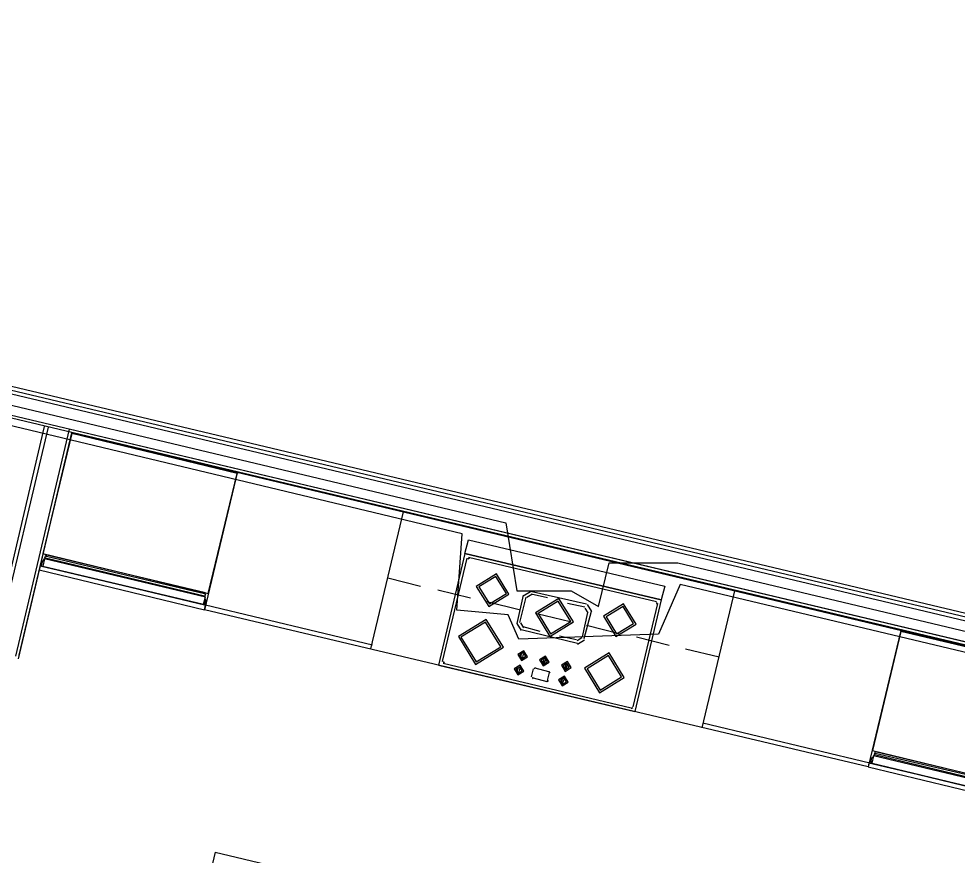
# Model space of a CAD drawing. Header units: feet. Extents: x -84 to 198, y -22 to 181.
# Drawn here: x 19.25 to 33.04, y 46.62 to 58.92 of the extents above; entities that cross this region are included whole.
import ezdxf

# ---------------------------------------------------------------- set-up
doc = ezdxf.new("R2010")
doc.units = ezdxf.units.FT
for name, color, linetype in [('A-AREA-COMUN', 252, 'CONTINUOUS'), ('A-AREA-UNIDAD', 30, 'CONTINUOUS'), ('A-LINEA', 7, 'CONTINUOUS')]:
    doc.layers.add(name, color=color, linetype=linetype)

msp = doc.modelspace()

# ---------------------------------------------------------------- linework, layer by layer
at = {"layer": 'A-AREA-COMUN'}
msp.add_lwpolyline([(16.8, 76.3733), (15.488, 73.3333), (15.328, 73.28), (14.24, 69.6889), (13.728, 65.8489), (13.472, 61.76), (13.872, 55.2889), (14.432, 55.2889), (14.752, 55.0933), (14.88, 53.9733), (17.568, 53.3333), (18.64, 53.3689), (26.4, 51.52), (26.56, 50.5244), (27.36, 50.5244), (27.76, 50.2933), (27.92, 50.9333), (28.928, 50.9333), (58.208, 43.9644)], dxfattribs=at)
at = {"layer": 'A-AREA-UNIDAD'}
msp.add_lwpolyline([(58.08, 43.68), (28.96, 50.6133), (28.64, 49.8844), (26.592, 49.8133), (26.432, 50.1689), (25.68, 50.24), (25.76, 51.36), (17.888, 53.2444), (16.8, 53.2444), (14.528, 53.6889), (14.272, 54.8089), (13.952, 54.7733), (13.92, 54.08), (12.72, 54.08), (12.288, 54.6489), (11.392, 55.2)], dxfattribs=at)
at = {"layer": 'A-LINEA'}
for p, q in [((58.3333, 44.2044), (17.8933, 53.8178)), ((58.32, 44.1511), (17.88, 53.7644)), ((58.3067, 44.0978), (17.88, 53.7111)), ((58.24, 43.8044), (17.8, 53.4178)), ((58.2267, 43.7644), (17.7867, 53.3778)), ((18.8933, 49.8444), (19.6267, 52.9378)), ((19.68, 52.9244), (18.9333, 49.8044)), ((19.24, 49.5244), (20.0267, 52.8444)), ((19.2533, 49.5778), (20.0267, 52.8444)), ((20.0267, 52.8444), (34.6267, 49.3644)), ((22.4533, 52.2578), (21.9733, 50.2444)), ((24.8933, 51.6844), (24.4133, 49.6711)), ((25.8, 51.0711), (25.4133, 49.4311)), ((25.8, 51.0711), (28.68, 50.3911)), ((21.9733, 50.4444), (19.64, 51.0044)), ((21.9733, 50.4444), (19.64, 51.0044)), ((19.6533, 51.0311), (21.9733, 50.4844)), ((19.6533, 51.0311), (21.9733, 50.4844)), ((25.8267, 51.0044), (25.4667, 49.4844)), ((25.8646, 51.0039), (25.8405, 50.9891)), ((25.8533, 51.0178), (28.6133, 50.3644)), ((24.6667, 50.7111), (25.1467, 50.5911)), ((25.4, 50.5378), (25.88, 50.4178)), ((26.76, 50.5088), (26.6557, 50.4445)), ((27.5867, 50.3244), (26.76, 50.5111)), ((29.76, 50.5244), (29.28, 48.5111)), ((26.12, 50.3644), (26.6133, 50.2444)), ((26.6533, 50.4578), (26.56, 50.0444)), ((26.6933, 50.4311), (26.6, 50.0578)), ((26.7805, 50.4695), (26.7083, 50.425)), ((27.0133, 50.4178), (26.7733, 50.4711)), ((28.68, 50.3911), (28.2933, 48.7511)), ((24.44, 49.7244), (21.9867, 50.3111)), ((27.56, 50.2844), (27.3067, 50.3378)), ((27.6117, 50.1972), (27.5672, 50.2695)), ((27.6643, 50.2177), (27.6, 50.3221)), ((28.6267, 50.3378), (28.2667, 48.8178)), ((28.6261, 50.3265), (28.6113, 50.3506)), ((26.8533, 50.1911), (27.3467, 50.0711)), ((27.6, 50.2044), (27.52, 49.8444)), ((27.6533, 50.2178), (27.5467, 49.8178)), ((26.5623, 50.0445), (26.6266, 49.9401)), ((26.615, 50.0517), (26.6595, 49.9794)), ((27.4533, 49.7511), (26.6267, 49.9511)), ((26.9067, 49.9244), (26.6533, 49.9911)), ((27.5867, 50.0178), (28.0667, 49.8978)), ((27.44, 49.8044), (27.1867, 49.8578)), ((27.4461, 49.7927), (27.5184, 49.8372)), ((28.32, 49.8444), (28.8, 49.7244)), ((27.4533, 49.7401), (27.5577, 49.8044)), ((26.6267, 49.6044), (26.6133, 49.5244)), ((26.64, 49.6044), (26.64, 49.6044)), ((26.6533, 49.5911), (26.64, 49.5244)), ((29.04, 49.6711), (29.5333, 49.5511)), ((25.4133, 49.4311), (28.2933, 48.7511)), ((25.48, 49.4578), (28.24, 48.8044)), ((25.4805, 49.4824), (25.4954, 49.4583)), ((26.96, 49.5244), (26.9467, 49.4578)), ((26.9867, 49.5244), (26.96, 49.4444)), ((26.9733, 49.5244), (26.9733, 49.5244)), ((27.28, 49.4444), (27.2667, 49.3778)), ((27.3067, 49.4444), (27.28, 49.3778)), ((27.2933, 49.4444), (27.2933, 49.4444)), ((26.5733, 49.3778), (26.56, 49.3111)), ((26.6, 49.3778), (26.5867, 49.3111)), ((26.5867, 49.3778), (26.5867, 49.3778)), ((26.8, 49.3778), (26.7733, 49.2578)), ((26.838, 49.3906), (26.8139, 49.3757)), ((26.8267, 49.3911), (27.0267, 49.3378)), ((27.0133, 49.2044), (27.04, 49.3244)), ((27.0528, 49.3132), (27.038, 49.3372)), ((26.7872, 49.2557), (26.802, 49.2317)), ((26.8, 49.2444), (27, 49.1911)), ((27.002, 49.1917), (27.0261, 49.2065)), ((27.2267, 49.2311), (27.2133, 49.1511)), ((27.2533, 49.2178), (27.2267, 49.1511)), ((27.24, 49.2311), (27.24, 49.2311)), ((28.242, 48.7917), (28.2661, 48.8065)), ((31.7467, 47.9911), (29.2933, 48.5778)), ((34.1467, 47.5511), (31.8133, 48.1111)), ((34.1467, 47.5511), (31.8133, 48.1111)), ((31.8267, 48.1378), (34.16, 47.5911)), ((31.8267, 48.1378), (34.16, 47.5911)), ((22.1333, 46.6844), (33.36, 44.0178))]:
    msp.add_line(p, q, dxfattribs=at)
for points in [[(34.6933, 49.4044), (19.9867, 52.8978), (19.2, 49.5644)], [(19.6, 51.0711), (22.0267, 50.4844), (22.4533, 52.2444), (20.0267, 52.8311), (19.6, 51.0711)], [(25.8533, 51.2711), (28.7333, 50.5911), (28.68, 50.3911), (25.8, 51.0711), (25.8533, 51.2711)], [(19.5733, 50.8844), (19.6, 50.9644), (19.6133, 50.9778), (19.6267, 50.9911), (19.64, 51.0044), (19.6267, 51.0178), (19.6533, 51.0311), (19.64, 51.0444), (19.64, 51.0578), (21.9867, 50.4978), (21.9733, 50.4844), (21.9867, 50.4578), (21.9733, 50.4444), (21.9867, 50.4311), (21.9733, 50.4178), (21.9867, 50.3911), (21.9733, 50.3111), (19.5733, 50.8844)], [(19.5733, 50.8844), (19.6, 50.9644), (19.6133, 50.9778), (19.6267, 50.9911), (19.64, 51.0044), (19.6267, 51.0178), (19.6533, 51.0311), (19.64, 51.0444), (19.64, 51.0578), (21.9867, 50.4978), (21.9733, 50.4844), (21.9867, 50.4578), (21.9733, 50.4444), (21.9867, 50.4311), (21.9733, 50.4178), (21.9867, 50.3911), (21.9733, 50.3111), (19.5733, 50.8844)], [(21.96, 50.3244), (21.9867, 50.4311), (19.6267, 50.9911), (19.6, 50.8844), (21.96, 50.3244)], [(21.96, 50.3244), (21.9867, 50.4311), (19.6267, 50.9911), (19.6, 50.8844), (21.96, 50.3244)], [(21.9733, 50.2444), (21.9867, 50.3111), (19.56, 50.8844), (19.5467, 50.8311), (21.9733, 50.2444)], [(21.9733, 50.2444), (21.9867, 50.3111), (19.56, 50.8844), (19.5467, 50.8311), (21.9733, 50.2444)], [(25.9667, 50.5882), (26.1496, 50.2911), (26.4466, 50.4741), (26.2637, 50.7711), (25.9667, 50.5882)], [(26.0056, 50.5789), (26.1589, 50.33), (26.4077, 50.4833), (26.2545, 50.7322), (26.0056, 50.5789)], [(26.8344, 50.1974), (27.047, 49.8522), (27.3922, 50.0648), (27.1796, 50.41), (26.8344, 50.1974)], [(26.8734, 50.1882), (27.0563, 49.8911), (27.3533, 50.0741), (27.1704, 50.3711), (26.8734, 50.1882)], [(32.2, 49.9378), (31.72, 47.9378), (21.9733, 50.2444)], [(27.8334, 50.1482), (28.0163, 49.8511), (28.3133, 50.0341), (28.1304, 50.3311), (27.8334, 50.1482)], [(27.8723, 50.1389), (28.0255, 49.89), (28.2744, 50.0433), (28.1211, 50.2922), (27.8723, 50.1389)], [(25.7025, 49.8497), (25.9547, 49.4403), (26.3641, 49.6925), (26.112, 50.1019), (25.7025, 49.8497)], [(25.7415, 49.8405), (25.964, 49.4792), (26.3252, 49.7017), (26.1027, 50.063), (25.7415, 49.8405)], [(31.7867, 48.1778), (34.2133, 47.5911), (34.6267, 49.3511), (32.2, 49.9244), (31.7867, 48.1778)], [(26.5753, 49.5881), (26.6297, 49.4998), (26.718, 49.5542), (26.6636, 49.6425), (26.5753, 49.5881)], [(26.6013, 49.5819), (26.6359, 49.5257), (26.6921, 49.5603), (26.6575, 49.6165), (26.6013, 49.5819)], [(26.8953, 49.5081), (26.9497, 49.4198), (27.038, 49.4742), (26.9836, 49.5625), (26.8953, 49.5081)], [(26.9213, 49.5019), (26.9559, 49.4457), (27.0121, 49.4803), (26.9775, 49.5365), (26.9213, 49.5019)], [(27.5548, 49.3871), (27.7773, 49.0259), (28.1385, 49.2484), (27.916, 49.6096), (27.5548, 49.3871)], [(27.5937, 49.3779), (27.7865, 49.0648), (28.0996, 49.2577), (27.9068, 49.5707), (27.5937, 49.3779)], [(26.522, 49.3747), (26.5764, 49.2864), (26.6647, 49.3408), (26.6103, 49.4291), (26.522, 49.3747)], [(26.5479, 49.3686), (26.5825, 49.3124), (26.6387, 49.347), (26.6041, 49.4032), (26.5479, 49.3686)], [(27.2153, 49.4281), (27.2697, 49.3398), (27.358, 49.3942), (27.3036, 49.4825), (27.2153, 49.4281)], [(27.2413, 49.4219), (27.2759, 49.3657), (27.3321, 49.4003), (27.2975, 49.4565), (27.2413, 49.4219)], [(27.1753, 49.2147), (27.2297, 49.1264), (27.318, 49.1808), (27.2636, 49.2691), (27.1753, 49.2147)], [(27.2013, 49.2086), (27.2359, 49.1524), (27.2921, 49.187), (27.2575, 49.2432), (27.2013, 49.2086)], [(31.76, 47.9911), (31.7733, 48.0711), (31.8, 48.0844), (31.8, 48.0978), (31.8133, 48.1111), (31.8133, 48.1244), (31.8267, 48.1378), (31.8267, 48.1511), (31.8267, 48.1644), (34.1733, 47.6044), (34.1733, 47.5911), (34.16, 47.5911), (34.1733, 47.5644), (34.1467, 47.5511), (34.16, 47.5378), (34.16, 47.5244), (34.1733, 47.4978), (34.1467, 47.4178), (31.76, 47.9911)], [(31.76, 47.9911), (31.7733, 48.0711), (31.8, 48.0844), (31.8, 48.0978), (31.8133, 48.1111), (31.8133, 48.1244), (31.8267, 48.1378), (31.8267, 48.1511), (31.8267, 48.1644), (34.1733, 47.6044), (34.1733, 47.5911), (34.16, 47.5911), (34.1733, 47.5644), (34.1467, 47.5511), (34.16, 47.5378), (34.16, 47.5244), (34.1733, 47.4978), (34.1467, 47.4178), (31.76, 47.9911)], [(34.1333, 47.4178), (34.16, 47.5378), (31.8, 48.0978), (31.7733, 47.9911), (34.1333, 47.4178)], [(34.1333, 47.4178), (34.16, 47.5378), (31.8, 48.0978), (31.7733, 47.9911), (34.1333, 47.4178)], [(34.16, 47.3511), (34.1733, 47.4178), (31.7333, 47.9911), (31.72, 47.9378), (34.16, 47.3511)], [(34.16, 47.3511), (34.1733, 47.4178), (31.7333, 47.9911), (31.72, 47.9378), (34.16, 47.3511)], [(22.1333, 46.6844), (21.3467, 43.3644), (32.5733, 40.6978), (33.36, 44.0178)]]:
    msp.add_lwpolyline(points, dxfattribs=at)

doc.saveas('drawing.dxf')
